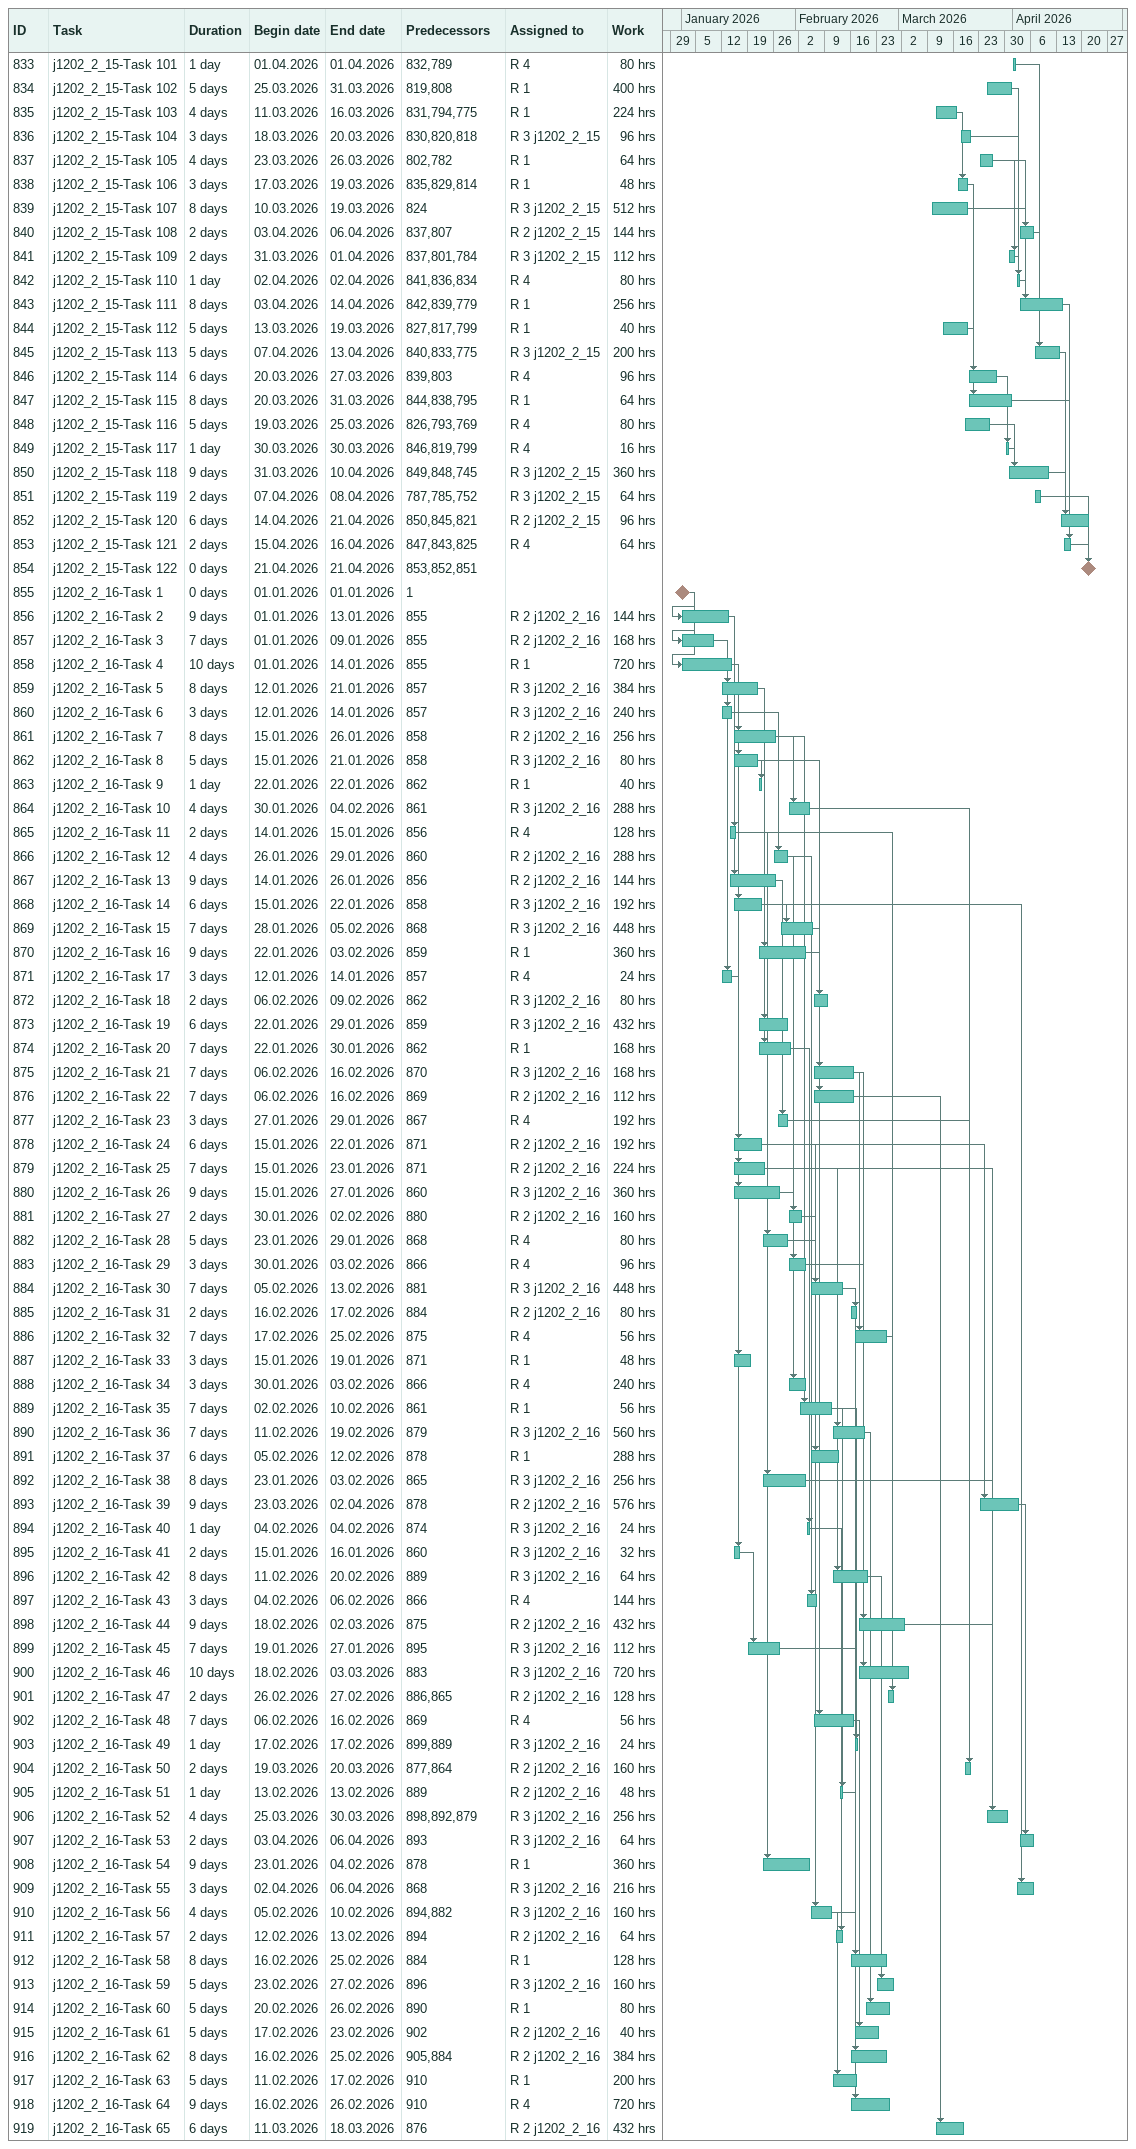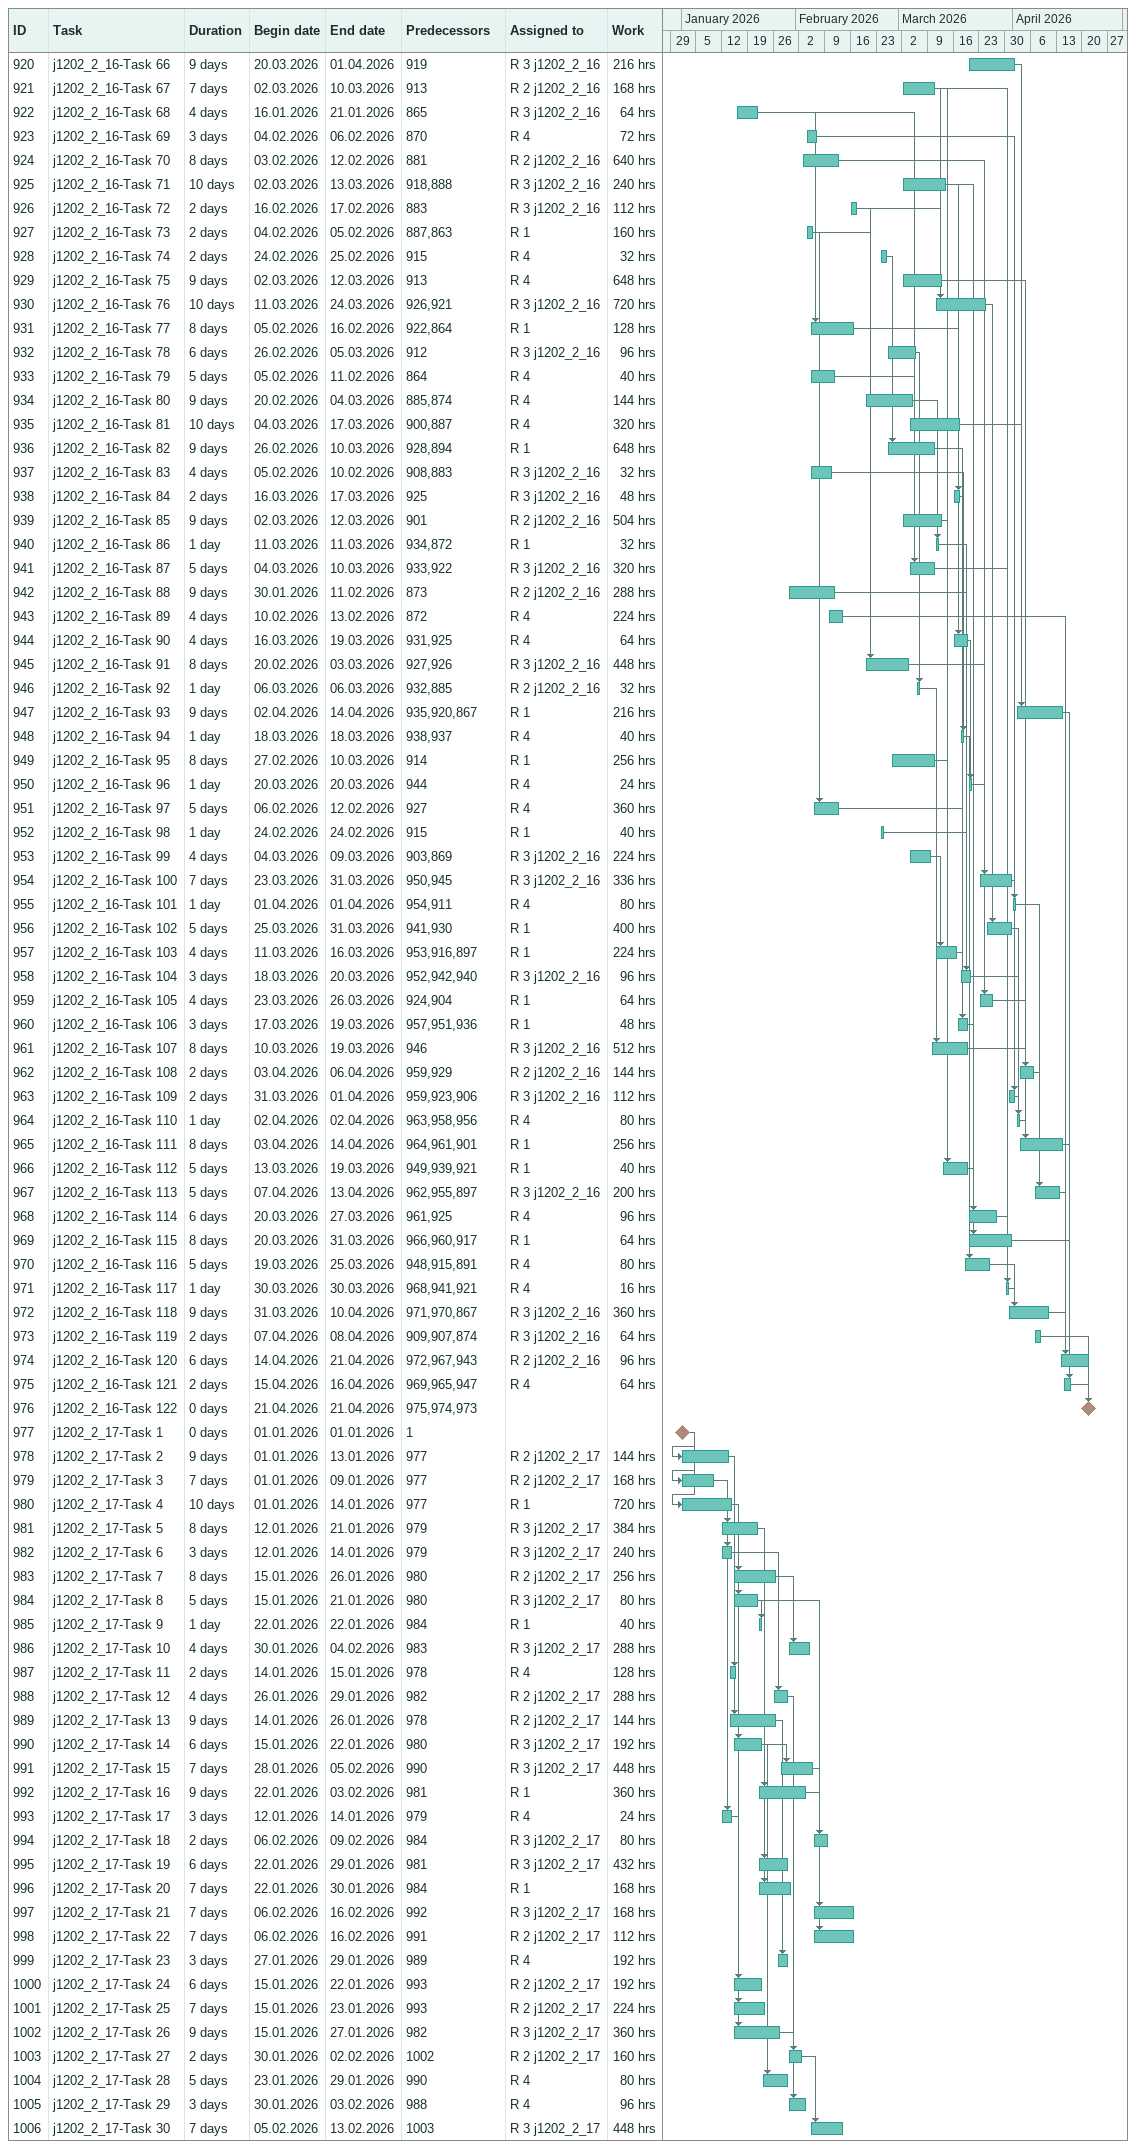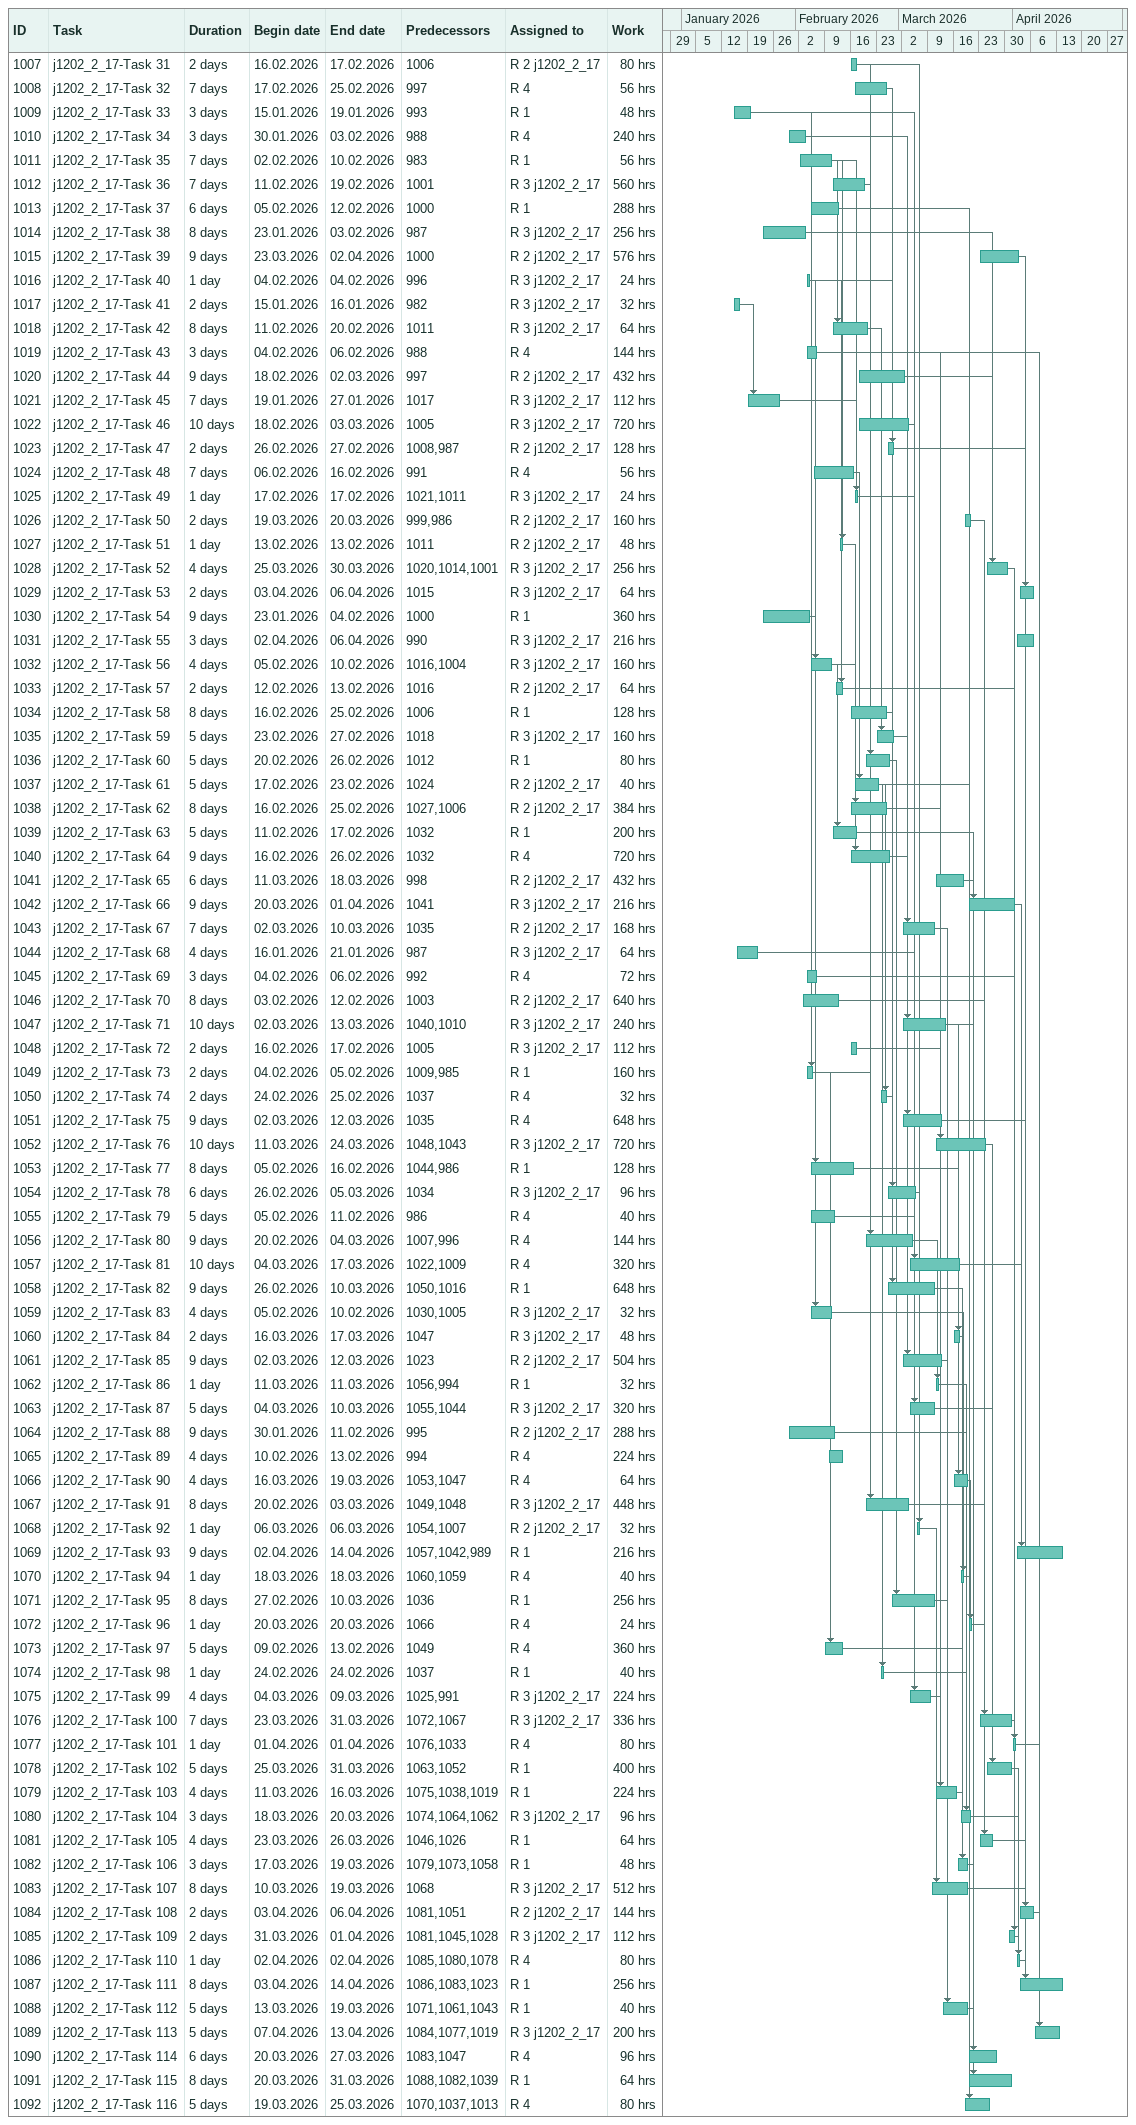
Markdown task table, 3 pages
| ID | Task | Duration | Start | Finish | Predecessors | Resources | Work (h) |
|---|---|---|---|---|---|---|---|
| 833 | j1202_2_15-Task 101 | 1d | 2026-04-01 | 2026-04-01 | 832, 789 | R 4 | 80 |
| 834 | j1202_2_15-Task 102 | 5d | 2026-03-25 | 2026-03-31 | 819, 808 | R 1 | 400 |
| 835 | j1202_2_15-Task 103 | 4d | 2026-03-11 | 2026-03-16 | 831, 794, 775 | R 1 | 224 |
| 836 | j1202_2_15-Task 104 | 3d | 2026-03-18 | 2026-03-20 | 830, 820, 818 | R 3 j1202_2_15 | 96 |
| 837 | j1202_2_15-Task 105 | 4d | 2026-03-23 | 2026-03-26 | 802, 782 | R 1 | 64 |
| 838 | j1202_2_15-Task 106 | 3d | 2026-03-17 | 2026-03-19 | 835, 829, 814 | R 1 | 48 |
| 839 | j1202_2_15-Task 107 | 8d | 2026-03-10 | 2026-03-19 | 824 | R 3 j1202_2_15 | 512 |
| 840 | j1202_2_15-Task 108 | 2d | 2026-04-03 | 2026-04-06 | 837, 807 | R 2 j1202_2_15 | 144 |
| 841 | j1202_2_15-Task 109 | 2d | 2026-03-31 | 2026-04-01 | 837, 801, 784 | R 3 j1202_2_15 | 112 |
| 842 | j1202_2_15-Task 110 | 1d | 2026-04-02 | 2026-04-02 | 841, 836, 834 | R 4 | 80 |
| 843 | j1202_2_15-Task 111 | 8d | 2026-04-03 | 2026-04-14 | 842, 839, 779 | R 1 | 256 |
| 844 | j1202_2_15-Task 112 | 5d | 2026-03-13 | 2026-03-19 | 827, 817, 799 | R 1 | 40 |
| 845 | j1202_2_15-Task 113 | 5d | 2026-04-07 | 2026-04-13 | 840, 833, 775 | R 3 j1202_2_15 | 200 |
| 846 | j1202_2_15-Task 114 | 6d | 2026-03-20 | 2026-03-27 | 839, 803 | R 4 | 96 |
| 847 | j1202_2_15-Task 115 | 8d | 2026-03-20 | 2026-03-31 | 844, 838, 795 | R 1 | 64 |
| 848 | j1202_2_15-Task 116 | 5d | 2026-03-19 | 2026-03-25 | 826, 793, 769 | R 4 | 80 |
| 849 | j1202_2_15-Task 117 | 1d | 2026-03-30 | 2026-03-30 | 846, 819, 799 | R 4 | 16 |
| 850 | j1202_2_15-Task 118 | 9d | 2026-03-31 | 2026-04-10 | 849, 848, 745 | R 3 j1202_2_15 | 360 |
| 851 | j1202_2_15-Task 119 | 2d | 2026-04-07 | 2026-04-08 | 787, 785, 752 | R 3 j1202_2_15 | 64 |
| 852 | j1202_2_15-Task 120 | 6d | 2026-04-14 | 2026-04-21 | 850, 845, 821 | R 2 j1202_2_15 | 96 |
| 853 | j1202_2_15-Task 121 | 2d | 2026-04-15 | 2026-04-16 | 847, 843, 825 | R 4 | 64 |
| 854 | j1202_2_15-Task 122 | 0d | 2026-04-21 | 2026-04-21 | 853, 852, 851 |  |  |
| 855 | j1202_2_16-Task 1 | 0d | 2026-01-01 | 2026-01-01 | 1 |  |  |
| 856 | j1202_2_16-Task 2 | 9d | 2026-01-01 | 2026-01-13 | 855 | R 2 j1202_2_16 | 144 |
| 857 | j1202_2_16-Task 3 | 7d | 2026-01-01 | 2026-01-09 | 855 | R 2 j1202_2_16 | 168 |
| 858 | j1202_2_16-Task 4 | 10d | 2026-01-01 | 2026-01-14 | 855 | R 1 | 720 |
| 859 | j1202_2_16-Task 5 | 8d | 2026-01-12 | 2026-01-21 | 857 | R 3 j1202_2_16 | 384 |
| 860 | j1202_2_16-Task 6 | 3d | 2026-01-12 | 2026-01-14 | 857 | R 3 j1202_2_16 | 240 |
| 861 | j1202_2_16-Task 7 | 8d | 2026-01-15 | 2026-01-26 | 858 | R 2 j1202_2_16 | 256 |
| 862 | j1202_2_16-Task 8 | 5d | 2026-01-15 | 2026-01-21 | 858 | R 3 j1202_2_16 | 80 |
| 863 | j1202_2_16-Task 9 | 1d | 2026-01-22 | 2026-01-22 | 862 | R 1 | 40 |
| 864 | j1202_2_16-Task 10 | 4d | 2026-01-30 | 2026-02-04 | 861 | R 3 j1202_2_16 | 288 |
| 865 | j1202_2_16-Task 11 | 2d | 2026-01-14 | 2026-01-15 | 856 | R 4 | 128 |
| 866 | j1202_2_16-Task 12 | 4d | 2026-01-26 | 2026-01-29 | 860 | R 2 j1202_2_16 | 288 |
| 867 | j1202_2_16-Task 13 | 9d | 2026-01-14 | 2026-01-26 | 856 | R 2 j1202_2_16 | 144 |
| 868 | j1202_2_16-Task 14 | 6d | 2026-01-15 | 2026-01-22 | 858 | R 3 j1202_2_16 | 192 |
| 869 | j1202_2_16-Task 15 | 7d | 2026-01-28 | 2026-02-05 | 868 | R 3 j1202_2_16 | 448 |
| 870 | j1202_2_16-Task 16 | 9d | 2026-01-22 | 2026-02-03 | 859 | R 1 | 360 |
| 871 | j1202_2_16-Task 17 | 3d | 2026-01-12 | 2026-01-14 | 857 | R 4 | 24 |
| 872 | j1202_2_16-Task 18 | 2d | 2026-02-06 | 2026-02-09 | 862 | R 3 j1202_2_16 | 80 |
| 873 | j1202_2_16-Task 19 | 6d | 2026-01-22 | 2026-01-29 | 859 | R 3 j1202_2_16 | 432 |
| 874 | j1202_2_16-Task 20 | 7d | 2026-01-22 | 2026-01-30 | 862 | R 1 | 168 |
| 875 | j1202_2_16-Task 21 | 7d | 2026-02-06 | 2026-02-16 | 870 | R 3 j1202_2_16 | 168 |
| 876 | j1202_2_16-Task 22 | 7d | 2026-02-06 | 2026-02-16 | 869 | R 2 j1202_2_16 | 112 |
| 877 | j1202_2_16-Task 23 | 3d | 2026-01-27 | 2026-01-29 | 867 | R 4 | 192 |
| 878 | j1202_2_16-Task 24 | 6d | 2026-01-15 | 2026-01-22 | 871 | R 2 j1202_2_16 | 192 |
| 879 | j1202_2_16-Task 25 | 7d | 2026-01-15 | 2026-01-23 | 871 | R 2 j1202_2_16 | 224 |
| 880 | j1202_2_16-Task 26 | 9d | 2026-01-15 | 2026-01-27 | 860 | R 3 j1202_2_16 | 360 |
| 881 | j1202_2_16-Task 27 | 2d | 2026-01-30 | 2026-02-02 | 880 | R 2 j1202_2_16 | 160 |
| 882 | j1202_2_16-Task 28 | 5d | 2026-01-23 | 2026-01-29 | 868 | R 4 | 80 |
| 883 | j1202_2_16-Task 29 | 3d | 2026-01-30 | 2026-02-03 | 866 | R 4 | 96 |
| 884 | j1202_2_16-Task 30 | 7d | 2026-02-05 | 2026-02-13 | 881 | R 3 j1202_2_16 | 448 |
| 885 | j1202_2_16-Task 31 | 2d | 2026-02-16 | 2026-02-17 | 884 | R 2 j1202_2_16 | 80 |
| 886 | j1202_2_16-Task 32 | 7d | 2026-02-17 | 2026-02-25 | 875 | R 4 | 56 |
| 887 | j1202_2_16-Task 33 | 3d | 2026-01-15 | 2026-01-19 | 871 | R 1 | 48 |
| 888 | j1202_2_16-Task 34 | 3d | 2026-01-30 | 2026-02-03 | 866 | R 4 | 240 |
| 889 | j1202_2_16-Task 35 | 7d | 2026-02-02 | 2026-02-10 | 861 | R 1 | 56 |
| 890 | j1202_2_16-Task 36 | 7d | 2026-02-11 | 2026-02-19 | 879 | R 3 j1202_2_16 | 560 |
| 891 | j1202_2_16-Task 37 | 6d | 2026-02-05 | 2026-02-12 | 878 | R 1 | 288 |
| 892 | j1202_2_16-Task 38 | 8d | 2026-01-23 | 2026-02-03 | 865 | R 3 j1202_2_16 | 256 |
| 893 | j1202_2_16-Task 39 | 9d | 2026-03-23 | 2026-04-02 | 878 | R 2 j1202_2_16 | 576 |
| 894 | j1202_2_16-Task 40 | 1d | 2026-02-04 | 2026-02-04 | 874 | R 3 j1202_2_16 | 24 |
| 895 | j1202_2_16-Task 41 | 2d | 2026-01-15 | 2026-01-16 | 860 | R 3 j1202_2_16 | 32 |
| 896 | j1202_2_16-Task 42 | 8d | 2026-02-11 | 2026-02-20 | 889 | R 3 j1202_2_16 | 64 |
| 897 | j1202_2_16-Task 43 | 3d | 2026-02-04 | 2026-02-06 | 866 | R 4 | 144 |
| 898 | j1202_2_16-Task 44 | 9d | 2026-02-18 | 2026-03-02 | 875 | R 2 j1202_2_16 | 432 |
| 899 | j1202_2_16-Task 45 | 7d | 2026-01-19 | 2026-01-27 | 895 | R 3 j1202_2_16 | 112 |
| 900 | j1202_2_16-Task 46 | 10d | 2026-02-18 | 2026-03-03 | 883 | R 3 j1202_2_16 | 720 |
| 901 | j1202_2_16-Task 47 | 2d | 2026-02-26 | 2026-02-27 | 886, 865 | R 2 j1202_2_16 | 128 |
| 902 | j1202_2_16-Task 48 | 7d | 2026-02-06 | 2026-02-16 | 869 | R 4 | 56 |
| 903 | j1202_2_16-Task 49 | 1d | 2026-02-17 | 2026-02-17 | 899, 889 | R 3 j1202_2_16 | 24 |
| 904 | j1202_2_16-Task 50 | 2d | 2026-03-19 | 2026-03-20 | 877, 864 | R 2 j1202_2_16 | 160 |
| 905 | j1202_2_16-Task 51 | 1d | 2026-02-13 | 2026-02-13 | 889 | R 2 j1202_2_16 | 48 |
| 906 | j1202_2_16-Task 52 | 4d | 2026-03-25 | 2026-03-30 | 898, 892, 879 | R 3 j1202_2_16 | 256 |
| 907 | j1202_2_16-Task 53 | 2d | 2026-04-03 | 2026-04-06 | 893 | R 3 j1202_2_16 | 64 |
| 908 | j1202_2_16-Task 54 | 9d | 2026-01-23 | 2026-02-04 | 878 | R 1 | 360 |
| 909 | j1202_2_16-Task 55 | 3d | 2026-04-02 | 2026-04-06 | 868 | R 3 j1202_2_16 | 216 |
| 910 | j1202_2_16-Task 56 | 4d | 2026-02-05 | 2026-02-10 | 894, 882 | R 3 j1202_2_16 | 160 |
| 911 | j1202_2_16-Task 57 | 2d | 2026-02-12 | 2026-02-13 | 894 | R 2 j1202_2_16 | 64 |
| 912 | j1202_2_16-Task 58 | 8d | 2026-02-16 | 2026-02-25 | 884 | R 1 | 128 |
| 913 | j1202_2_16-Task 59 | 5d | 2026-02-23 | 2026-02-27 | 896 | R 3 j1202_2_16 | 160 |
| 914 | j1202_2_16-Task 60 | 5d | 2026-02-20 | 2026-02-26 | 890 | R 1 | 80 |
| 915 | j1202_2_16-Task 61 | 5d | 2026-02-17 | 2026-02-23 | 902 | R 2 j1202_2_16 | 40 |
| 916 | j1202_2_16-Task 62 | 8d | 2026-02-16 | 2026-02-25 | 905, 884 | R 2 j1202_2_16 | 384 |
| 917 | j1202_2_16-Task 63 | 5d | 2026-02-11 | 2026-02-17 | 910 | R 1 | 200 |
| 918 | j1202_2_16-Task 64 | 9d | 2026-02-16 | 2026-02-26 | 910 | R 4 | 720 |
| 919 | j1202_2_16-Task 65 | 6d | 2026-03-11 | 2026-03-18 | 876 | R 2 j1202_2_16 | 432 |
| 920 | j1202_2_16-Task 66 | 9d | 2026-03-20 | 2026-04-01 | 919 | R 3 j1202_2_16 | 216 |
| 921 | j1202_2_16-Task 67 | 7d | 2026-03-02 | 2026-03-10 | 913 | R 2 j1202_2_16 | 168 |
| 922 | j1202_2_16-Task 68 | 4d | 2026-01-16 | 2026-01-21 | 865 | R 3 j1202_2_16 | 64 |
| 923 | j1202_2_16-Task 69 | 3d | 2026-02-04 | 2026-02-06 | 870 | R 4 | 72 |
| 924 | j1202_2_16-Task 70 | 8d | 2026-02-03 | 2026-02-12 | 881 | R 2 j1202_2_16 | 640 |
| 925 | j1202_2_16-Task 71 | 10d | 2026-03-02 | 2026-03-13 | 918, 888 | R 3 j1202_2_16 | 240 |
| 926 | j1202_2_16-Task 72 | 2d | 2026-02-16 | 2026-02-17 | 883 | R 3 j1202_2_16 | 112 |
| 927 | j1202_2_16-Task 73 | 2d | 2026-02-04 | 2026-02-05 | 887, 863 | R 1 | 160 |
| 928 | j1202_2_16-Task 74 | 2d | 2026-02-24 | 2026-02-25 | 915 | R 4 | 32 |
| 929 | j1202_2_16-Task 75 | 9d | 2026-03-02 | 2026-03-12 | 913 | R 4 | 648 |
| 930 | j1202_2_16-Task 76 | 10d | 2026-03-11 | 2026-03-24 | 926, 921 | R 3 j1202_2_16 | 720 |
| 931 | j1202_2_16-Task 77 | 8d | 2026-02-05 | 2026-02-16 | 922, 864 | R 1 | 128 |
| 932 | j1202_2_16-Task 78 | 6d | 2026-02-26 | 2026-03-05 | 912 | R 3 j1202_2_16 | 96 |
| 933 | j1202_2_16-Task 79 | 5d | 2026-02-05 | 2026-02-11 | 864 | R 4 | 40 |
| 934 | j1202_2_16-Task 80 | 9d | 2026-02-20 | 2026-03-04 | 885, 874 | R 4 | 144 |
| 935 | j1202_2_16-Task 81 | 10d | 2026-03-04 | 2026-03-17 | 900, 887 | R 4 | 320 |
| 936 | j1202_2_16-Task 82 | 9d | 2026-02-26 | 2026-03-10 | 928, 894 | R 1 | 648 |
| 937 | j1202_2_16-Task 83 | 4d | 2026-02-05 | 2026-02-10 | 908, 883 | R 3 j1202_2_16 | 32 |
| 938 | j1202_2_16-Task 84 | 2d | 2026-03-16 | 2026-03-17 | 925 | R 3 j1202_2_16 | 48 |
| 939 | j1202_2_16-Task 85 | 9d | 2026-03-02 | 2026-03-12 | 901 | R 2 j1202_2_16 | 504 |
| 940 | j1202_2_16-Task 86 | 1d | 2026-03-11 | 2026-03-11 | 934, 872 | R 1 | 32 |
| 941 | j1202_2_16-Task 87 | 5d | 2026-03-04 | 2026-03-10 | 933, 922 | R 3 j1202_2_16 | 320 |
| 942 | j1202_2_16-Task 88 | 9d | 2026-01-30 | 2026-02-11 | 873 | R 2 j1202_2_16 | 288 |
| 943 | j1202_2_16-Task 89 | 4d | 2026-02-10 | 2026-02-13 | 872 | R 4 | 224 |
| 944 | j1202_2_16-Task 90 | 4d | 2026-03-16 | 2026-03-19 | 931, 925 | R 4 | 64 |
| 945 | j1202_2_16-Task 91 | 8d | 2026-02-20 | 2026-03-03 | 927, 926 | R 3 j1202_2_16 | 448 |
| 946 | j1202_2_16-Task 92 | 1d | 2026-03-06 | 2026-03-06 | 932, 885 | R 2 j1202_2_16 | 32 |
| 947 | j1202_2_16-Task 93 | 9d | 2026-04-02 | 2026-04-14 | 935, 920, 867 | R 1 | 216 |
| 948 | j1202_2_16-Task 94 | 1d | 2026-03-18 | 2026-03-18 | 938, 937 | R 4 | 40 |
| 949 | j1202_2_16-Task 95 | 8d | 2026-02-27 | 2026-03-10 | 914 | R 1 | 256 |
| 950 | j1202_2_16-Task 96 | 1d | 2026-03-20 | 2026-03-20 | 944 | R 4 | 24 |
| 951 | j1202_2_16-Task 97 | 5d | 2026-02-06 | 2026-02-12 | 927 | R 4 | 360 |
| 952 | j1202_2_16-Task 98 | 1d | 2026-02-24 | 2026-02-24 | 915 | R 1 | 40 |
| 953 | j1202_2_16-Task 99 | 4d | 2026-03-04 | 2026-03-09 | 903, 869 | R 3 j1202_2_16 | 224 |
| 954 | j1202_2_16-Task 100 | 7d | 2026-03-23 | 2026-03-31 | 950, 945 | R 3 j1202_2_16 | 336 |
| 955 | j1202_2_16-Task 101 | 1d | 2026-04-01 | 2026-04-01 | 954, 911 | R 4 | 80 |
| 956 | j1202_2_16-Task 102 | 5d | 2026-03-25 | 2026-03-31 | 941, 930 | R 1 | 400 |
| 957 | j1202_2_16-Task 103 | 4d | 2026-03-11 | 2026-03-16 | 953, 916, 897 | R 1 | 224 |
| 958 | j1202_2_16-Task 104 | 3d | 2026-03-18 | 2026-03-20 | 952, 942, 940 | R 3 j1202_2_16 | 96 |
| 959 | j1202_2_16-Task 105 | 4d | 2026-03-23 | 2026-03-26 | 924, 904 | R 1 | 64 |
| 960 | j1202_2_16-Task 106 | 3d | 2026-03-17 | 2026-03-19 | 957, 951, 936 | R 1 | 48 |
| 961 | j1202_2_16-Task 107 | 8d | 2026-03-10 | 2026-03-19 | 946 | R 3 j1202_2_16 | 512 |
| 962 | j1202_2_16-Task 108 | 2d | 2026-04-03 | 2026-04-06 | 959, 929 | R 2 j1202_2_16 | 144 |
| 963 | j1202_2_16-Task 109 | 2d | 2026-03-31 | 2026-04-01 | 959, 923, 906 | R 3 j1202_2_16 | 112 |
| 964 | j1202_2_16-Task 110 | 1d | 2026-04-02 | 2026-04-02 | 963, 958, 956 | R 4 | 80 |
| 965 | j1202_2_16-Task 111 | 8d | 2026-04-03 | 2026-04-14 | 964, 961, 901 | R 1 | 256 |
| 966 | j1202_2_16-Task 112 | 5d | 2026-03-13 | 2026-03-19 | 949, 939, 921 | R 1 | 40 |
| 967 | j1202_2_16-Task 113 | 5d | 2026-04-07 | 2026-04-13 | 962, 955, 897 | R 3 j1202_2_16 | 200 |
| 968 | j1202_2_16-Task 114 | 6d | 2026-03-20 | 2026-03-27 | 961, 925 | R 4 | 96 |
| 969 | j1202_2_16-Task 115 | 8d | 2026-03-20 | 2026-03-31 | 966, 960, 917 | R 1 | 64 |
| 970 | j1202_2_16-Task 116 | 5d | 2026-03-19 | 2026-03-25 | 948, 915, 891 | R 4 | 80 |
| 971 | j1202_2_16-Task 117 | 1d | 2026-03-30 | 2026-03-30 | 968, 941, 921 | R 4 | 16 |
| 972 | j1202_2_16-Task 118 | 9d | 2026-03-31 | 2026-04-10 | 971, 970, 867 | R 3 j1202_2_16 | 360 |
| 973 | j1202_2_16-Task 119 | 2d | 2026-04-07 | 2026-04-08 | 909, 907, 874 | R 3 j1202_2_16 | 64 |
| 974 | j1202_2_16-Task 120 | 6d | 2026-04-14 | 2026-04-21 | 972, 967, 943 | R 2 j1202_2_16 | 96 |
| 975 | j1202_2_16-Task 121 | 2d | 2026-04-15 | 2026-04-16 | 969, 965, 947 | R 4 | 64 |
| 976 | j1202_2_16-Task 122 | 0d | 2026-04-21 | 2026-04-21 | 975, 974, 973 |  |  |
| 977 | j1202_2_17-Task 1 | 0d | 2026-01-01 | 2026-01-01 | 1 |  |  |
| 978 | j1202_2_17-Task 2 | 9d | 2026-01-01 | 2026-01-13 | 977 | R 2 j1202_2_17 | 144 |
| 979 | j1202_2_17-Task 3 | 7d | 2026-01-01 | 2026-01-09 | 977 | R 2 j1202_2_17 | 168 |
| 980 | j1202_2_17-Task 4 | 10d | 2026-01-01 | 2026-01-14 | 977 | R 1 | 720 |
| 981 | j1202_2_17-Task 5 | 8d | 2026-01-12 | 2026-01-21 | 979 | R 3 j1202_2_17 | 384 |
| 982 | j1202_2_17-Task 6 | 3d | 2026-01-12 | 2026-01-14 | 979 | R 3 j1202_2_17 | 240 |
| 983 | j1202_2_17-Task 7 | 8d | 2026-01-15 | 2026-01-26 | 980 | R 2 j1202_2_17 | 256 |
| 984 | j1202_2_17-Task 8 | 5d | 2026-01-15 | 2026-01-21 | 980 | R 3 j1202_2_17 | 80 |
| 985 | j1202_2_17-Task 9 | 1d | 2026-01-22 | 2026-01-22 | 984 | R 1 | 40 |
| 986 | j1202_2_17-Task 10 | 4d | 2026-01-30 | 2026-02-04 | 983 | R 3 j1202_2_17 | 288 |
| 987 | j1202_2_17-Task 11 | 2d | 2026-01-14 | 2026-01-15 | 978 | R 4 | 128 |
| 988 | j1202_2_17-Task 12 | 4d | 2026-01-26 | 2026-01-29 | 982 | R 2 j1202_2_17 | 288 |
| 989 | j1202_2_17-Task 13 | 9d | 2026-01-14 | 2026-01-26 | 978 | R 2 j1202_2_17 | 144 |
| 990 | j1202_2_17-Task 14 | 6d | 2026-01-15 | 2026-01-22 | 980 | R 3 j1202_2_17 | 192 |
| 991 | j1202_2_17-Task 15 | 7d | 2026-01-28 | 2026-02-05 | 990 | R 3 j1202_2_17 | 448 |
| 992 | j1202_2_17-Task 16 | 9d | 2026-01-22 | 2026-02-03 | 981 | R 1 | 360 |
| 993 | j1202_2_17-Task 17 | 3d | 2026-01-12 | 2026-01-14 | 979 | R 4 | 24 |
| 994 | j1202_2_17-Task 18 | 2d | 2026-02-06 | 2026-02-09 | 984 | R 3 j1202_2_17 | 80 |
| 995 | j1202_2_17-Task 19 | 6d | 2026-01-22 | 2026-01-29 | 981 | R 3 j1202_2_17 | 432 |
| 996 | j1202_2_17-Task 20 | 7d | 2026-01-22 | 2026-01-30 | 984 | R 1 | 168 |
| 997 | j1202_2_17-Task 21 | 7d | 2026-02-06 | 2026-02-16 | 992 | R 3 j1202_2_17 | 168 |
| 998 | j1202_2_17-Task 22 | 7d | 2026-02-06 | 2026-02-16 | 991 | R 2 j1202_2_17 | 112 |
| 999 | j1202_2_17-Task 23 | 3d | 2026-01-27 | 2026-01-29 | 989 | R 4 | 192 |
| 1000 | j1202_2_17-Task 24 | 6d | 2026-01-15 | 2026-01-22 | 993 | R 2 j1202_2_17 | 192 |
| 1001 | j1202_2_17-Task 25 | 7d | 2026-01-15 | 2026-01-23 | 993 | R 2 j1202_2_17 | 224 |
| 1002 | j1202_2_17-Task 26 | 9d | 2026-01-15 | 2026-01-27 | 982 | R 3 j1202_2_17 | 360 |
| 1003 | j1202_2_17-Task 27 | 2d | 2026-01-30 | 2026-02-02 | 1002 | R 2 j1202_2_17 | 160 |
| 1004 | j1202_2_17-Task 28 | 5d | 2026-01-23 | 2026-01-29 | 990 | R 4 | 80 |
| 1005 | j1202_2_17-Task 29 | 3d | 2026-01-30 | 2026-02-03 | 988 | R 4 | 96 |
| 1006 | j1202_2_17-Task 30 | 7d | 2026-02-05 | 2026-02-13 | 1003 | R 3 j1202_2_17 | 448 |
| 1007 | j1202_2_17-Task 31 | 2d | 2026-02-16 | 2026-02-17 | 1006 | R 2 j1202_2_17 | 80 |
| 1008 | j1202_2_17-Task 32 | 7d | 2026-02-17 | 2026-02-25 | 997 | R 4 | 56 |
| 1009 | j1202_2_17-Task 33 | 3d | 2026-01-15 | 2026-01-19 | 993 | R 1 | 48 |
| 1010 | j1202_2_17-Task 34 | 3d | 2026-01-30 | 2026-02-03 | 988 | R 4 | 240 |
| 1011 | j1202_2_17-Task 35 | 7d | 2026-02-02 | 2026-02-10 | 983 | R 1 | 56 |
| 1012 | j1202_2_17-Task 36 | 7d | 2026-02-11 | 2026-02-19 | 1001 | R 3 j1202_2_17 | 560 |
| 1013 | j1202_2_17-Task 37 | 6d | 2026-02-05 | 2026-02-12 | 1000 | R 1 | 288 |
| 1014 | j1202_2_17-Task 38 | 8d | 2026-01-23 | 2026-02-03 | 987 | R 3 j1202_2_17 | 256 |
| 1015 | j1202_2_17-Task 39 | 9d | 2026-03-23 | 2026-04-02 | 1000 | R 2 j1202_2_17 | 576 |
| 1016 | j1202_2_17-Task 40 | 1d | 2026-02-04 | 2026-02-04 | 996 | R 3 j1202_2_17 | 24 |
| 1017 | j1202_2_17-Task 41 | 2d | 2026-01-15 | 2026-01-16 | 982 | R 3 j1202_2_17 | 32 |
| 1018 | j1202_2_17-Task 42 | 8d | 2026-02-11 | 2026-02-20 | 1011 | R 3 j1202_2_17 | 64 |
| 1019 | j1202_2_17-Task 43 | 3d | 2026-02-04 | 2026-02-06 | 988 | R 4 | 144 |
| 1020 | j1202_2_17-Task 44 | 9d | 2026-02-18 | 2026-03-02 | 997 | R 2 j1202_2_17 | 432 |
| 1021 | j1202_2_17-Task 45 | 7d | 2026-01-19 | 2026-01-27 | 1017 | R 3 j1202_2_17 | 112 |
| 1022 | j1202_2_17-Task 46 | 10d | 2026-02-18 | 2026-03-03 | 1005 | R 3 j1202_2_17 | 720 |
| 1023 | j1202_2_17-Task 47 | 2d | 2026-02-26 | 2026-02-27 | 1008, 987 | R 2 j1202_2_17 | 128 |
| 1024 | j1202_2_17-Task 48 | 7d | 2026-02-06 | 2026-02-16 | 991 | R 4 | 56 |
| 1025 | j1202_2_17-Task 49 | 1d | 2026-02-17 | 2026-02-17 | 1021, 1011 | R 3 j1202_2_17 | 24 |
| 1026 | j1202_2_17-Task 50 | 2d | 2026-03-19 | 2026-03-20 | 999, 986 | R 2 j1202_2_17 | 160 |
| 1027 | j1202_2_17-Task 51 | 1d | 2026-02-13 | 2026-02-13 | 1011 | R 2 j1202_2_17 | 48 |
| 1028 | j1202_2_17-Task 52 | 4d | 2026-03-25 | 2026-03-30 | 1020, 1014, 1001 | R 3 j1202_2_17 | 256 |
| 1029 | j1202_2_17-Task 53 | 2d | 2026-04-03 | 2026-04-06 | 1015 | R 3 j1202_2_17 | 64 |
| 1030 | j1202_2_17-Task 54 | 9d | 2026-01-23 | 2026-02-04 | 1000 | R 1 | 360 |
| 1031 | j1202_2_17-Task 55 | 3d | 2026-04-02 | 2026-04-06 | 990 | R 3 j1202_2_17 | 216 |
| 1032 | j1202_2_17-Task 56 | 4d | 2026-02-05 | 2026-02-10 | 1016, 1004 | R 3 j1202_2_17 | 160 |
| 1033 | j1202_2_17-Task 57 | 2d | 2026-02-12 | 2026-02-13 | 1016 | R 2 j1202_2_17 | 64 |
| 1034 | j1202_2_17-Task 58 | 8d | 2026-02-16 | 2026-02-25 | 1006 | R 1 | 128 |
| 1035 | j1202_2_17-Task 59 | 5d | 2026-02-23 | 2026-02-27 | 1018 | R 3 j1202_2_17 | 160 |
| 1036 | j1202_2_17-Task 60 | 5d | 2026-02-20 | 2026-02-26 | 1012 | R 1 | 80 |
| 1037 | j1202_2_17-Task 61 | 5d | 2026-02-17 | 2026-02-23 | 1024 | R 2 j1202_2_17 | 40 |
| 1038 | j1202_2_17-Task 62 | 8d | 2026-02-16 | 2026-02-25 | 1027, 1006 | R 2 j1202_2_17 | 384 |
| 1039 | j1202_2_17-Task 63 | 5d | 2026-02-11 | 2026-02-17 | 1032 | R 1 | 200 |
| 1040 | j1202_2_17-Task 64 | 9d | 2026-02-16 | 2026-02-26 | 1032 | R 4 | 720 |
| 1041 | j1202_2_17-Task 65 | 6d | 2026-03-11 | 2026-03-18 | 998 | R 2 j1202_2_17 | 432 |
| 1042 | j1202_2_17-Task 66 | 9d | 2026-03-20 | 2026-04-01 | 1041 | R 3 j1202_2_17 | 216 |
| 1043 | j1202_2_17-Task 67 | 7d | 2026-03-02 | 2026-03-10 | 1035 | R 2 j1202_2_17 | 168 |
| 1044 | j1202_2_17-Task 68 | 4d | 2026-01-16 | 2026-01-21 | 987 | R 3 j1202_2_17 | 64 |
| 1045 | j1202_2_17-Task 69 | 3d | 2026-02-04 | 2026-02-06 | 992 | R 4 | 72 |
| 1046 | j1202_2_17-Task 70 | 8d | 2026-02-03 | 2026-02-12 | 1003 | R 2 j1202_2_17 | 640 |
| 1047 | j1202_2_17-Task 71 | 10d | 2026-03-02 | 2026-03-13 | 1040, 1010 | R 3 j1202_2_17 | 240 |
| 1048 | j1202_2_17-Task 72 | 2d | 2026-02-16 | 2026-02-17 | 1005 | R 3 j1202_2_17 | 112 |
| 1049 | j1202_2_17-Task 73 | 2d | 2026-02-04 | 2026-02-05 | 1009, 985 | R 1 | 160 |
| 1050 | j1202_2_17-Task 74 | 2d | 2026-02-24 | 2026-02-25 | 1037 | R 4 | 32 |
| 1051 | j1202_2_17-Task 75 | 9d | 2026-03-02 | 2026-03-12 | 1035 | R 4 | 648 |
| 1052 | j1202_2_17-Task 76 | 10d | 2026-03-11 | 2026-03-24 | 1048, 1043 | R 3 j1202_2_17 | 720 |
| 1053 | j1202_2_17-Task 77 | 8d | 2026-02-05 | 2026-02-16 | 1044, 986 | R 1 | 128 |
| 1054 | j1202_2_17-Task 78 | 6d | 2026-02-26 | 2026-03-05 | 1034 | R 3 j1202_2_17 | 96 |
| 1055 | j1202_2_17-Task 79 | 5d | 2026-02-05 | 2026-02-11 | 986 | R 4 | 40 |
| 1056 | j1202_2_17-Task 80 | 9d | 2026-02-20 | 2026-03-04 | 1007, 996 | R 4 | 144 |
| 1057 | j1202_2_17-Task 81 | 10d | 2026-03-04 | 2026-03-17 | 1022, 1009 | R 4 | 320 |
| 1058 | j1202_2_17-Task 82 | 9d | 2026-02-26 | 2026-03-10 | 1050, 1016 | R 1 | 648 |
| 1059 | j1202_2_17-Task 83 | 4d | 2026-02-05 | 2026-02-10 | 1030, 1005 | R 3 j1202_2_17 | 32 |
| 1060 | j1202_2_17-Task 84 | 2d | 2026-03-16 | 2026-03-17 | 1047 | R 3 j1202_2_17 | 48 |
| 1061 | j1202_2_17-Task 85 | 9d | 2026-03-02 | 2026-03-12 | 1023 | R 2 j1202_2_17 | 504 |
| 1062 | j1202_2_17-Task 86 | 1d | 2026-03-11 | 2026-03-11 | 1056, 994 | R 1 | 32 |
| 1063 | j1202_2_17-Task 87 | 5d | 2026-03-04 | 2026-03-10 | 1055, 1044 | R 3 j1202_2_17 | 320 |
| 1064 | j1202_2_17-Task 88 | 9d | 2026-01-30 | 2026-02-11 | 995 | R 2 j1202_2_17 | 288 |
| 1065 | j1202_2_17-Task 89 | 4d | 2026-02-10 | 2026-02-13 | 994 | R 4 | 224 |
| 1066 | j1202_2_17-Task 90 | 4d | 2026-03-16 | 2026-03-19 | 1053, 1047 | R 4 | 64 |
| 1067 | j1202_2_17-Task 91 | 8d | 2026-02-20 | 2026-03-03 | 1049, 1048 | R 3 j1202_2_17 | 448 |
| 1068 | j1202_2_17-Task 92 | 1d | 2026-03-06 | 2026-03-06 | 1054, 1007 | R 2 j1202_2_17 | 32 |
| 1069 | j1202_2_17-Task 93 | 9d | 2026-04-02 | 2026-04-14 | 1057, 1042, 989 | R 1 | 216 |
| 1070 | j1202_2_17-Task 94 | 1d | 2026-03-18 | 2026-03-18 | 1060, 1059 | R 4 | 40 |
| 1071 | j1202_2_17-Task 95 | 8d | 2026-02-27 | 2026-03-10 | 1036 | R 1 | 256 |
| 1072 | j1202_2_17-Task 96 | 1d | 2026-03-20 | 2026-03-20 | 1066 | R 4 | 24 |
| 1073 | j1202_2_17-Task 97 | 5d | 2026-02-09 | 2026-02-13 | 1049 | R 4 | 360 |
| 1074 | j1202_2_17-Task 98 | 1d | 2026-02-24 | 2026-02-24 | 1037 | R 1 | 40 |
| 1075 | j1202_2_17-Task 99 | 4d | 2026-03-04 | 2026-03-09 | 1025, 991 | R 3 j1202_2_17 | 224 |
| 1076 | j1202_2_17-Task 100 | 7d | 2026-03-23 | 2026-03-31 | 1072, 1067 | R 3 j1202_2_17 | 336 |
| 1077 | j1202_2_17-Task 101 | 1d | 2026-04-01 | 2026-04-01 | 1076, 1033 | R 4 | 80 |
| 1078 | j1202_2_17-Task 102 | 5d | 2026-03-25 | 2026-03-31 | 1063, 1052 | R 1 | 400 |
| 1079 | j1202_2_17-Task 103 | 4d | 2026-03-11 | 2026-03-16 | 1075, 1038, 1019 | R 1 | 224 |
| 1080 | j1202_2_17-Task 104 | 3d | 2026-03-18 | 2026-03-20 | 1074, 1064, 1062 | R 3 j1202_2_17 | 96 |
| 1081 | j1202_2_17-Task 105 | 4d | 2026-03-23 | 2026-03-26 | 1046, 1026 | R 1 | 64 |
| 1082 | j1202_2_17-Task 106 | 3d | 2026-03-17 | 2026-03-19 | 1079, 1073, 1058 | R 1 | 48 |
| 1083 | j1202_2_17-Task 107 | 8d | 2026-03-10 | 2026-03-19 | 1068 | R 3 j1202_2_17 | 512 |
| 1084 | j1202_2_17-Task 108 | 2d | 2026-04-03 | 2026-04-06 | 1081, 1051 | R 2 j1202_2_17 | 144 |
| 1085 | j1202_2_17-Task 109 | 2d | 2026-03-31 | 2026-04-01 | 1081, 1045, 1028 | R 3 j1202_2_17 | 112 |
| 1086 | j1202_2_17-Task 110 | 1d | 2026-04-02 | 2026-04-02 | 1085, 1080, 1078 | R 4 | 80 |
| 1087 | j1202_2_17-Task 111 | 8d | 2026-04-03 | 2026-04-14 | 1086, 1083, 1023 | R 1 | 256 |
| 1088 | j1202_2_17-Task 112 | 5d | 2026-03-13 | 2026-03-19 | 1071, 1061, 1043 | R 1 | 40 |
| 1089 | j1202_2_17-Task 113 | 5d | 2026-04-07 | 2026-04-13 | 1084, 1077, 1019 | R 3 j1202_2_17 | 200 |
| 1090 | j1202_2_17-Task 114 | 6d | 2026-03-20 | 2026-03-27 | 1083, 1047 | R 4 | 96 |
| 1091 | j1202_2_17-Task 115 | 8d | 2026-03-20 | 2026-03-31 | 1088, 1082, 1039 | R 1 | 64 |
| 1092 | j1202_2_17-Task 116 | 5d | 2026-03-19 | 2026-03-25 | 1070, 1037, 1013 | R 4 | 80 |
